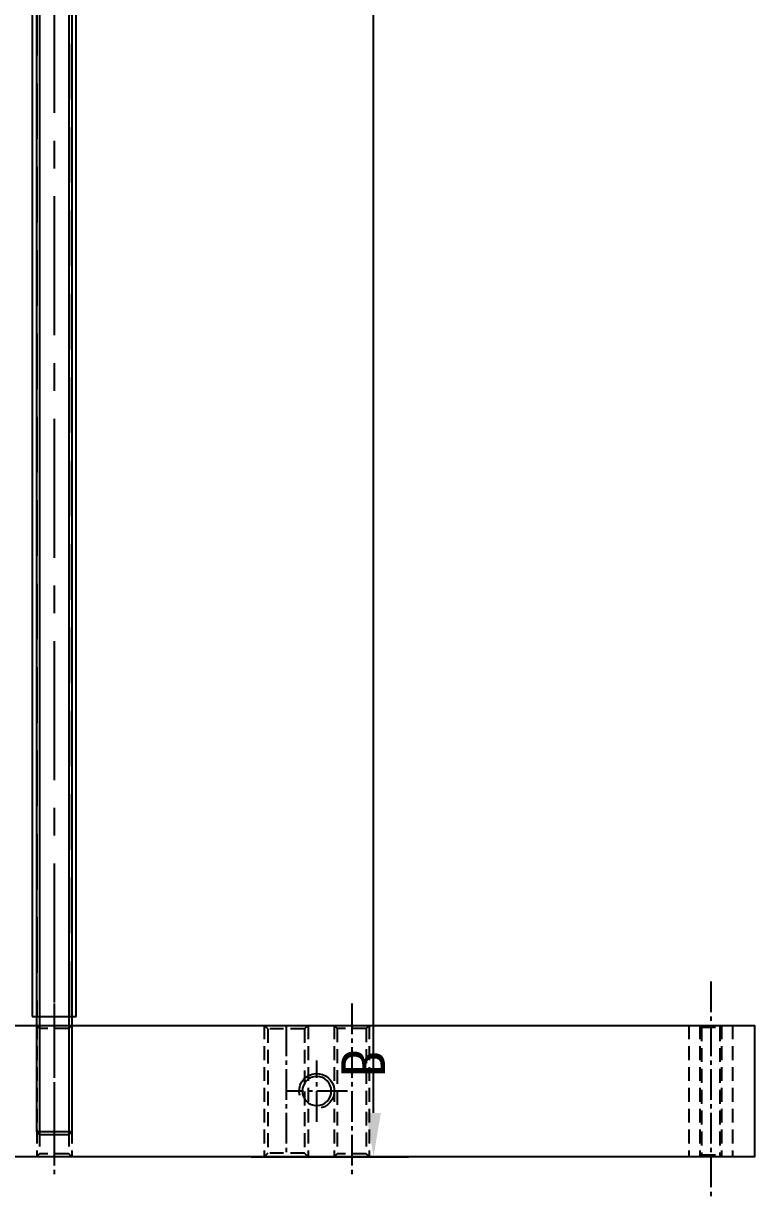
# Model space of a CAD drawing. Header units: millimetres. Extents: x 282 to 14566, y -4134 to 5341.
# Drawn here: x 3825.2 to 3992.2, y 861.2 to 1130 of the extents above; entities that cross this region are included whole.
import ezdxf

# ---------------------------------------------------------------- set-up
doc = ezdxf.new("R2010")
doc.units = ezdxf.units.MM
for name, pattern in [('CENTER', [50.8, 31.75, -6.35, 6.35, -6.35]), ('CENTER1', [10, 7, -1, 1, -1]), ('HIDDEN2', [4.7625, 3.175, -1.5875]), ('HIDDENX2', [19.05, 12.7, -6.35])]:
    doc.linetypes.add(name, pattern=pattern)
doc.layers.add('CENTER', color=1, linetype='CENTER')
doc.layers.add('THIN', color=3, linetype='Continuous')
doc.styles.add('HAN', font='')
doc.styles.get("Standard").update_dxf_attribs({"font": 'ISOCP.SHX', "bigfont": 'WHGTXT.SHX'})
doc.styles.get('HAN').set_extended_font_data('GulimChe')
doc.dimstyles.new('PS-4', dxfattribs={"dimscale": 4, "dimtxt": 3.2, "dimasz": 2.5, "dimexe": 2, "dimexo": 2.5, "dimgap": 2, "dimtad": 1, "dimtoh": 1, "dimrnd": 0.05, "dimzin": 12, "dimdsep": 46, "dimtxsty": 'Standard', "dimcen": 0, "dimclrt": 2, "dimazin": 3, "dimtfac": 1, "dimtofl": 0, "dimtmove": 0, "dimatfit": 3, "dimfxl": 0, "dimtolj": 1, "dimtzin": 0, "dimarcsym": 0})

# ---------------------------------------------------------------- blocks, each defined once
blk = doc.blocks.new('*D68')
at = {"color": 0, "lineweight": -2}
for p, q in [((3852.16, 1445.67), (3913.13, 1445.67)), ((3905.13, 881.17), (3905.13, 1435.67)), ((3877.16, 871.17), (3913.13, 871.17))]:
    blk.add_line(p, q, dxfattribs=at)
at = {"color": 0}
for points in [[(3903.46, 1435.67), (3906.79, 1435.67), (3905.13, 1445.67)], [(3903.46, 881.17), (3906.79, 881.17), (3905.13, 871.17)]]:
    blk.add_solid(points, dxfattribs=at)
at = {"layer": 'DEFPOINTS', "color": 0}
for p in [(3842.16, 1445.67), (3905.13, 1445.67), (3867.16, 871.17)]:
    blk.add_point(p, dxfattribs=at)
at = {"color": 2, "insert": (3890.73, 1158.42), "char_height": 12.8, "attachment_point": 5, "rotation": 90}
blk.add_mtext('\\A1;574.5', dxfattribs=at)
blk = doc.blocks.new('A$C0D8E1CFE')
at = {"color": 8}
for p, q in [((-5, -520.5), (-5, -2.5)), ((5, -2.5), (5, -520.5)), ((5, -520.5), (-5, -520.5))]:
    blk.add_line(p, q, dxfattribs=at)
at = {"color": 2, "linetype": 'HIDDENX2'}
for p, q in [((-4, -520.5), (-4, -2.5)), ((4, -2.5), (4, -520.5))]:
    blk.add_line(p, q, dxfattribs=at)
blk.add_line((-4, -546.82), (4, -546.82))
blk.add_lwpolyline([(-3.32, 22.5), (-4, 21.82), (-4, -546.82), (-3.32, -547.5), (3.32, -547.5), (4, -546.82), (4, 21.82), (3.32, 22.5)], close=True)
at = {"layer": 'CENTER'}
blk.add_line((0, 22.5), (0, -547.5), dxfattribs=at)
at = {"layer": 'THIN'}
for p, q in [((-3.32, 22.5), (-3.32, -547.5)), ((3.32, 22.5), (3.32, -547.5))]:
    blk.add_line(p, q, dxfattribs=at)
blk = doc.blocks.new('A$C6DBB1F85')
at = {"color": 251, "linetype": 'HIDDEN2'}
for p, q in [((0.68, 4), (-29.32, 4)), ((0, 3.32), (-28.65, 3.32)), ((0.68, -4), (-29.32, -4)), ((0, -3.32), (-28.65, -3.32)), ((0.68, -64), (-29.32, -64)), ((0, -64.68), (-28.65, -64.68)), ((0.68, -72), (-29.32, -72)), ((0, -71.32), (-28.65, -71.32))]:
    blk.add_line(p, q, dxfattribs=at)
at = {"color": 251, "linetype": 'CENTER1'}
for p, q in [((5.68, 0), (-34.32, 0)), ((5.68, -68), (-34.32, -68))]:
    blk.add_line(p, q, dxfattribs=at)
at = {"color": 251, "linetype": 'HIDDEN2'}
for points in [[(-29.32, 4), (-28.65, 3.32), (-28.65, -3.32), (-29.32, -4)], [(0.68, 4), (0, 3.32), (0, -3.32), (0.68, -4)], [(-29.32, -64), (-28.65, -64.68), (-28.65, -71.32), (-29.32, -72)], [(0.68, -64), (0, -64.68), (0, -71.32), (0.68, -72)]]:
    blk.add_lwpolyline(points, dxfattribs=at)
blk = doc.blocks.new('A$C45F8230B')
at = {"color": 6, "linetype": 'HIDDEN2'}
for p, q in [((0.81, 5), (-29.19, 5)), ((0, 4.19), (-28.38, 4.19)), ((0.81, -5), (-29.19, -5)), ((0, -4.19), (-28.38, -4.19)), ((0.81, -361), (-29.19, -361)), ((0, -361.81), (-28.38, -361.81)), ((0.81, -371), (-29.19, -371)), ((0, -370.19), (-28.38, -370.19))]:
    blk.add_line(p, q, dxfattribs=at)
at = {"color": 6, "linetype": 'CENTER1'}
for p, q in [((0.81, 0), (-29.19, 0)), ((0.81, -366), (-29.19, -366))]:
    blk.add_line(p, q, dxfattribs=at)
at = {"color": 6, "linetype": 'HIDDEN2'}
for points in [[(-29.19, 5), (-28.38, 4.19), (-28.38, -4.19), (-29.19, -5)], [(0.81, 5), (0, 4.19), (0, -4.19), (0.81, -5)], [(-29.19, -361), (-28.38, -361.81), (-28.38, -370.19), (-29.19, -371)], [(0.81, -361), (0, -361.81), (0, -370.19), (0.81, -371)]]:
    blk.add_lwpolyline(points, dxfattribs=at)
blk = doc.blocks.new('A$C3AAF212B')
at = {"linetype": 'HIDDEN2'}
for p, q in [((30, 285), (0, 285)), ((30, 282.5), (0, 282.5)), ((29.57, 282.07), (0.43, 282.07)), ((30, 277.5), (0, 277.5)), ((29.57, 277.93), (0.43, 277.93)), ((30, 275), (0, 275))]:
    blk.add_line(p, q, dxfattribs=at)
at = {"color": 1, "linetype": 'CENTER1'}
for p, q in [((40, 280), (-10, 280)), ((15, 197), (15, 183)), ((8, 190), (22, 190))]:
    blk.add_line(p, q, dxfattribs=at)
at = {"color": 2, "ltscale": 10}
blk.add_lwpolyline([(0, -290), (30, -290), (30, 290), (0, 290)], close=True, dxfattribs=at)
at = {"linetype": 'HIDDEN2'}
for points in [[(0, 277.5), (0.43, 277.93), (0.43, 282.07), (0, 282.5)], [(30, 277.5), (29.57, 277.93), (29.57, 282.07), (30, 282.5)]]:
    blk.add_lwpolyline(points, dxfattribs=at)
at = {"ltscale": 10}
blk.add_circle((15, 190), 3.32, dxfattribs=at)
at = {"layer": 'THIN', "ltscale": 10}
blk.add_arc((15, 190), 4, 255, 165, dxfattribs=at)
for name, p in [('A$C6DBB1F85', (29.32, 198)), ('A$C45F8230B', (29.19, 183))]:
    blk.add_blockref(name, p)
at = {"color": 3, "style": 'HAN'}
blk.add_text('B', height=10, dxfattribs=at).set_placement((18.08, 195.59))

msp = doc.modelspace()

# ---------------------------------------------------------------- block references
at = {"xscale": -1}
msp.add_blockref('A$C0D8E1CFE', (3832.156, 1423.674), dxfattribs=at)
at = {"xscale": -1, "rotation": 270}
msp.add_blockref('A$C3AAF212B', (3702.156, 871.174), dxfattribs=at)

# ---------------------------------------------------------------- dimensions: what is measured, and where the dimension line sits
dim = msp.add_linear_dim(base=(3905.128, 1445.674), p1=(3867.156, 871.174), p2=(3842.156, 1445.674), angle=90, dimstyle='PS-4', override={"dimtol": 0, "dimlim": 0, "dimtp": 0, "dimtm": 0, "dimtfac": 1, "dimtdec": 2, "dimtolj": 1, "dimtzin": 0})
dim.commit()
dim.dimension.update_dxf_attribs({"geometry": '*D68', "text_midpoint": (3890.728, 1158.424)})

doc.saveas('drawing.dxf')
